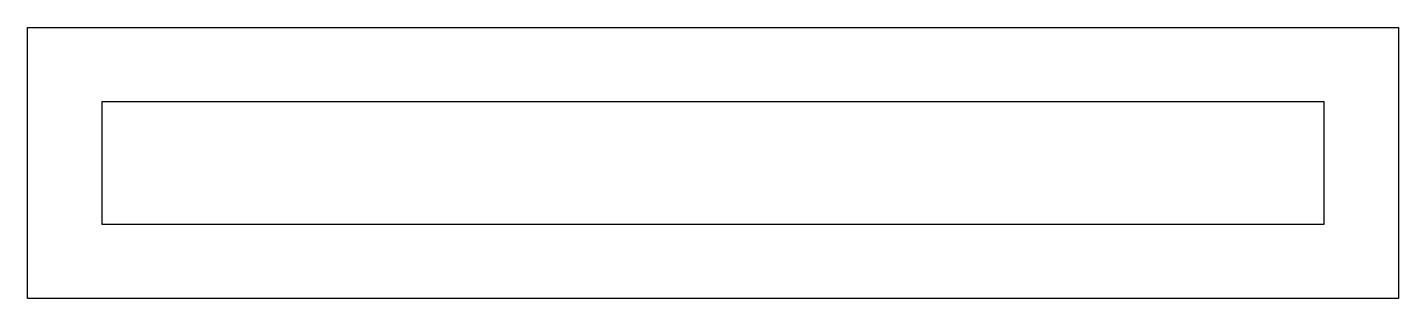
# Model space of a CAD drawing. Header units: metres. Extents: x -18 to 318, y -18 to 48.
import ezdxf

# ---------------------------------------------------------------- set-up
doc = ezdxf.new("R2010")
doc.units = ezdxf.units.M

msp = doc.modelspace()

# ---------------------------------------------------------------- linework, layer by layer
for points in [[(-18.31, -18.31), (-18.31, 48.31), (318.31, 48.31), (318.31, -18.31), (-18.31, -18.31)], [(56.13, 30), (0, 30), (0, 0), (56.13, 0), (57.87, 0), (110.13, 0), (111.87, 0), (161.13, 0), (162.87, 0), (231.13, 0), (232.87, 0), (279.13, 0), (280.87, 0), (300, 0), (300, 30), (280.87, 30), (279.13, 30), (232.87, 30), (231.13, 30), (162.87, 30), (161.13, 30), (111.87, 30), (110.13, 30), (57.87, 30), (56.13, 30)]]:
    msp.add_lwpolyline(points)

doc.saveas('drawing.dxf')
